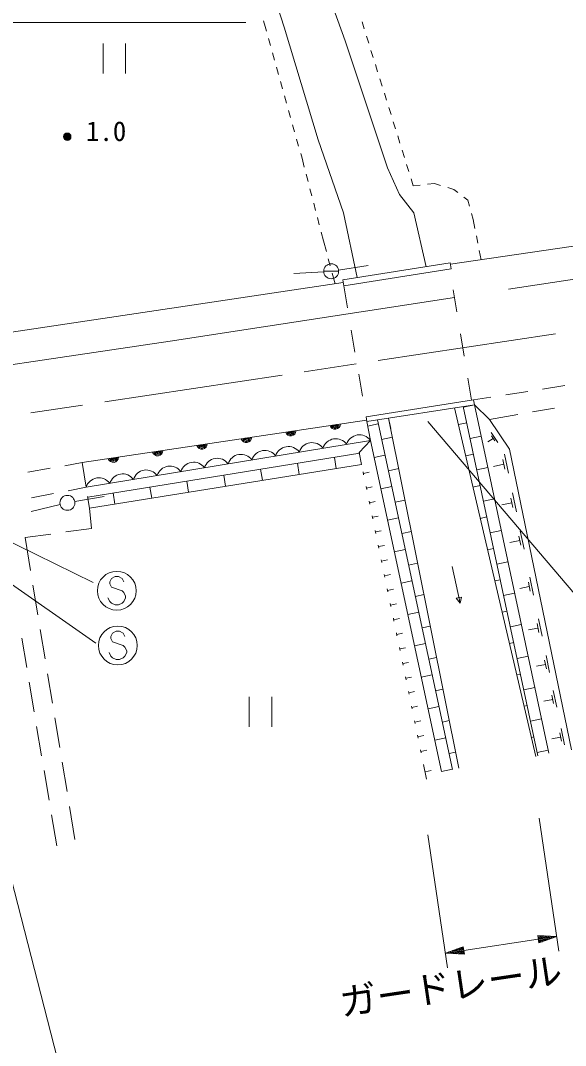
# Model space of a CAD drawing. Units: millimetres, scale not verified. Extents: x 40000 to 680000, y 20000 to 380000.
# Drawn here: x 113854 to 150310, y 244577 to 313183 of the extents above; entities that cross this region are included whole.
import ezdxf
from ezdxf.enums import TextEntityAlignment as Align

# ---------------------------------------------------------------- set-up
doc = ezdxf.new("R2010")
doc.units = ezdxf.units.MM
doc.header["$LTSCALE"] = 1000
doc.linetypes.add('CHAIN', pattern=[18.5, 12, -1.5, 3.5, -1.5])
for name, color, linetype, lineweight in [('M-BGD', 7, 'Continuous', 13), ('M-BMK', 2, 'CHAIN', 13), ('M-STR-HTXT', 7, 'Continuous', 13), ('M-STR-STR1', 1, 'Continuous', 13), ('M-STR-STRC', 7, 'Continuous', 13), ('M-STR-STRD', 7, 'Continuous', 13)]:
    doc.layers.add(name, color=color, linetype=linetype, lineweight=lineweight)
doc.styles.add('ＭＳ ゴシック', font='')
doc.styles.get('ＭＳ ゴシック').set_extended_font_data('MS Gothic')

msp = doc.modelspace()

# ---------------------------------------------------------------- linework, layer by layer
at = {"layer": 'M-BGD'}
for p, q in [((130210, 312785), (130106, 313161)), ((136703, 313092), (136852, 312615)), ((130301, 312464), (130210, 312785)), ((119387, 311641), (119387, 309641)), ((120887, 311641), (120887, 309641)), ((130571, 311501), (130436, 311983)), ((137001, 312138), (137150, 311661)), ((130841, 310539), (130706, 311020)), ((137299, 311183), (137448, 310706)), ((137597, 310229), (137746, 309751)), ((131111, 309576), (130976, 310057)), ((131381, 308613), (131246, 309094)), ((137895, 309274), (138044, 308797)), ((131651, 307650), (131516, 308131)), ((138193, 308319), (138342, 307842)), ((138491, 307365), (138640, 306888)), ((131921, 306687), (131786, 307169)), ((132191, 305724), (132056, 306206)), ((138789, 306410), (138938, 305933)), ((139087, 305456), (139236, 304978)), ((132461, 304762), (132326, 305243)), ((132686, 303959), (132596, 304280)), ((132838, 303374), (132686, 303959)), ((139385, 304501), (139534, 304024)), ((139683, 303547), (139832, 303069)), ((133089, 302406), (132964, 302890)), ((139981, 302592), (140131, 302111)), ((133341, 301438), (133215, 301922)), ((140131, 302111), (140591, 302164)), ((141088, 302220), (141548, 302273)), ((141548, 302273), (141955, 302148)), ((142433, 302002), (142840, 301878)), ((142840, 301878), (143108, 301672)), ((143504, 301367), (143773, 301161)), ((133592, 300470), (133467, 300954)), ((143773, 301161), (143885, 300756)), ((133844, 299503), (133718, 299987)), ((144019, 300274), (144131, 299869)), ((144131, 299869), (144252, 299253)), ((134121, 298434), (133969, 299019)), ((144349, 298762), (144445, 298271)), ((134315, 297719), (134121, 298434)), ((144541, 297781), (144662, 297165)), ((134576, 296754), (134446, 297236)), ((134137, 296398), (135137, 296398)), ((135131, 296473), (137109, 296774)), ((134138, 296367), (132142, 296247)), ((134901, 295557), (134707, 296271)), ((102633, 290729), (135438, 295637)), ((146311, 288125), (147793, 288359)), ((148781, 288515), (150262, 288748)), ((144213, 287468), (143479, 287311)), ((144163, 287787), (145323, 287970)), ((145235, 286486), (144213, 287468)), ((149195, 264133), (144213, 287468)), ((142882, 287259), (148334, 263927)), ((143471, 287351), (148465, 263959)), ((147117, 286814), (145235, 286486)), ((149579, 287243), (148102, 286985)), ((137075, 286041), (137784, 286193)), ((142757, 263052), (137729, 286449)), ((138620, 285873), (138471, 286566)), ((143167, 263129), (138481, 286567)), ((138517, 286351), (138524, 286352)), ((143704, 286260), (143144, 286140)), ((145346, 285600), (145790, 284936)), ((137256, 285078), (118240, 281938)), ((138009, 285142), (138734, 285298)), ((144662, 285365), (143928, 285209)), ((145480, 285209), (145126, 284972)), ((145369, 285375), (145591, 285043)), ((136545, 284213), (118355, 281289)), ((137502, 283934), (138235, 284091)), ((144153, 284157), (143633, 284046)), ((146227, 284160), (146493, 282875)), ((116815, 283384), (117971, 283589)), ((136664, 283472), (118474, 280548)), ((132506, 282804), (132386, 283544)), ((134974, 283200), (134855, 283941)), ((146189, 283482), (145503, 283340)), ((146122, 283803), (146255, 283161)), ((114354, 282946), (115830, 283209)), ((127569, 282010), (127450, 282751)), ((130037, 282407), (129918, 283147)), ((136809, 282771), (136769, 282967)), ((136789, 282869), (137181, 282950)), ((138461, 283040), (139156, 283190)), ((145111, 283263), (144377, 283106)), ((125101, 281613), (124982, 282354)), ((137012, 281792), (136971, 281988)), ((136992, 281890), (137383, 281971)), ((137954, 281832), (138687, 281989)), ((144602, 282055), (144122, 281952)), ((114598, 281241), (116071, 281523)), ((117053, 281711), (118240, 281938)), ((117486, 280983), (119457, 281323)), ((118330, 281319), (118474, 280548)), ((120164, 280820), (120045, 281560)), ((122632, 281217), (122513, 281957)), ((146763, 281563), (147023, 280304)), ((116507, 280783), (114561, 280323)), ((137214, 280812), (137174, 281008)), ((137194, 280910), (137586, 280991)), ((138913, 280938), (139578, 281081)), ((145560, 281160), (144826, 281003)), ((146726, 280899), (146054, 280760)), ((146661, 281214), (146791, 280584)), ((118608, 279185), (118474, 280548)), ((137417, 279833), (137377, 280029)), ((137397, 279931), (137789, 280012)), ((145051, 279952), (144612, 279858)), ((138405, 279730), (139139, 279887)), ((114159, 278575), (115888, 278812)), ((114524, 276368), (114159, 278575)), ((116879, 278948), (118608, 279185)), ((137620, 278854), (137579, 279050)), ((137599, 278952), (137991, 279033)), ((139365, 278836), (139999, 278973)), ((146009, 279057), (145275, 278901)), ((147187, 278679), (147315, 278062)), ((147288, 279021), (147543, 277788)), ((137822, 277875), (137782, 278071)), ((137802, 277973), (138194, 278054)), ((147251, 278371), (146593, 278235)), ((138857, 277628), (139590, 277785)), ((145500, 277849), (145101, 277764)), ((138025, 276895), (137984, 277091)), ((138005, 276993), (138396, 277074)), ((139816, 276734), (140421, 276864)), ((142719, 276628), (143258, 274187)), ((146458, 276955), (145724, 276798)), ((138228, 275916), (138187, 276112)), ((138207, 276014), (138599, 276095)), ((147927, 275926), (148175, 274724)), ((115013, 273408), (114687, 275381)), ((138430, 274937), (138390, 275133)), ((138410, 275035), (138802, 275116)), ((139309, 275526), (140042, 275683)), ((145949, 275747), (145590, 275670)), ((147891, 275292), (147250, 275159)), ((147829, 275592), (147953, 274991)), ((140268, 274632), (140842, 274756)), ((142994, 274513), (143360, 274594)), ((143258, 274187), (142994, 274513)), ((143360, 274594), (143258, 274187)), ((146906, 274852), (146173, 274695)), ((138633, 273958), (138592, 274153)), ((138612, 274056), (139004, 274137)), ((138835, 272978), (138795, 273174)), ((138815, 273076), (139207, 273157)), ((139761, 273424), (140494, 273581)), ((146397, 273644), (146079, 273576)), ((148502, 273141), (148744, 271967)), ((115502, 270448), (115176, 272421)), ((140720, 272530), (141264, 272647)), ((147355, 272749), (146622, 272593)), ((148467, 272521), (147841, 272392)), ((148406, 272815), (148527, 272228)), ((113937, 271851), (114269, 269878)), ((139038, 271999), (138997, 272195)), ((139018, 272097), (139409, 272178)), ((139241, 271020), (139200, 271216)), ((139220, 271118), (139612, 271199)), ((140212, 271322), (140946, 271479)), ((146846, 271542), (146569, 271482)), ((141171, 270428), (141686, 270539)), ((147804, 270647), (147071, 270490)), ((148914, 270370), (149033, 269796)), ((149008, 270689), (149245, 269540)), ((139443, 270041), (139403, 270236)), ((139423, 270139), (139815, 270220)), ((148973, 270083), (148361, 269956)), ((115990, 267488), (115665, 269461)), ((139646, 269061), (139605, 269257)), ((139625, 269159), (140017, 269240)), ((140664, 269220), (141397, 269377)), ((147295, 269439), (147058, 269388)), ((114435, 268892), (114767, 266920)), ((139848, 268082), (139808, 268278)), ((139828, 268180), (140220, 268261)), ((141623, 268326), (142107, 268430)), ((148253, 268544), (147520, 268388)), ((149493, 268341), (149725, 267216)), ((129160, 267905), (129160, 265905)), ((130660, 267905), (130660, 265905)), ((149459, 267747), (148859, 267623)), ((149401, 268029), (149517, 267466)), ((140051, 267103), (140010, 267299)), ((140031, 267201), (140422, 267282)), ((141116, 267118), (141849, 267275)), ((147744, 267336), (147547, 267294)), ((116479, 264528), (116153, 266502)), ((140254, 266124), (140213, 266319)), ((140233, 266221), (140625, 266303)), ((142075, 266224), (142529, 266322)), ((148702, 266442), (147969, 266285)), ((114932, 265934), (115264, 263961)), ((150017, 265799), (150244, 264700)), ((140456, 265144), (140416, 265340)), ((140436, 265242), (140828, 265323)), ((141567, 265016), (142301, 265173)), ((148193, 265234), (148036, 265200)), ((149984, 265219), (149398, 265098)), ((149928, 265494), (150041, 264945)), ((140659, 264165), (140618, 264361)), ((140639, 264263), (141030, 264344)), ((142527, 264122), (142950, 264213)), ((149151, 264339), (148418, 264182)), ((116968, 261568), (116642, 263542)), ((115430, 262975), (115762, 261003)), ((141023, 262402), (140821, 263382)), ((140922, 262892), (141314, 262973)), ((142019, 262914), (142752, 263071)), ((115927, 260017), (116276, 257944)), ((117496, 258375), (117131, 260582))]:
    msp.add_line(p, q, dxfattribs=at)
for points in [[(142616, 296865), (166228, 300326), (175682, 301761), (186222, 303349), (199282, 305197), (199371, 306793), (197721, 319261), (195030, 335263), (193846, 341757)], [(140984, 296700), (140167, 300317), (139216, 301537), (138409, 303331), (135574, 311817), (131951, 321863), (130623, 325415), (129654, 329218)], [(126928, 328428), (129367, 319315), (131502, 312731), (133762, 305197), (135467, 300299), (136386, 295977)], [(118240, 281938), (117971, 283589), (137005, 286441)], [(137019, 286338), (137256, 285078), (142019, 262914)], [(150720, 264376), (146567, 284495), (145235, 286486)], [(136664, 283472), (136503, 284279), (137256, 285078)]]:
    msp.add_lwpolyline(points, dxfattribs=at)
for centre, radius in [((116980, 305403), 250), ((116980, 305403), 204), ((116980, 305403), 159), ((116980, 305403), 114), ((116980, 305403), 68.2), ((116980, 305403), 22.7), ((134637, 296398), 500), ((116994, 280898), 500)]:
    msp.add_circle(centre, radius, dxfattribs=at)
for centre, radius, start, end in [((134897, 286180), 354, 197.32025, 359.72543), ((134897, 286180), 283, 199.54429, 357.50139), ((134897, 286180), 212, 203.29062, 353.75507), ((134897, 286180), 142, 211.00235, 346.04334), ((134897, 286180), 100, 221.32001, 335.72568), ((131930, 285735), 354, 197.32025, 359.72543), ((131930, 285735), 283, 199.54429, 357.50139), ((131930, 285735), 212, 203.29062, 353.75507), ((131930, 285735), 142, 211.00235, 346.04334), ((131930, 285735), 100, 221.32001, 335.72568), ((136528, 284557), 895, 35.55973, 163.18956), ((125997, 284846), 354, 197.32025, 359.72543), ((125997, 284846), 283, 199.54429, 357.50139), ((125997, 284846), 212, 203.29062, 353.75507), ((125997, 284846), 142, 211.00235, 346.04334), ((125997, 284846), 100, 221.32001, 335.72568), ((128964, 285291), 354, 197.32025, 359.72543), ((128964, 285291), 283, 199.54429, 357.50139), ((128964, 285291), 212, 203.29062, 353.75507), ((128964, 285291), 142, 211.00235, 346.04334), ((128964, 285291), 100, 221.32001, 335.72568), ((133359, 284034), 895, 35.55973, 163.18956), ((134944, 284296), 895, 35.55973, 163.18956), ((123030, 284402), 354, 197.32025, 359.72543), ((123030, 284402), 283, 199.54429, 357.50139), ((123030, 284402), 212, 203.29062, 353.75507), ((123030, 284402), 142, 211.00235, 346.04334), ((123030, 284402), 100, 221.32001, 335.72568), ((128605, 283249), 895, 35.55973, 163.18956), ((130190, 283511), 895, 35.55973, 163.18956), ((131774, 283773), 895, 35.55973, 163.18956), ((120063, 283957), 354, 197.32025, 359.72543), ((120063, 283957), 283, 199.54429, 357.50139), ((120063, 283957), 212, 203.29062, 353.75507), ((120063, 283957), 142, 211.00235, 346.04334), ((120063, 283957), 100, 221.32001, 335.72568), ((123851, 282464), 895, 35.55973, 163.18956), ((125436, 282726), 895, 35.55973, 163.18956), ((127020, 282988), 895, 35.55973, 163.18956), ((120682, 281941), 895, 35.55973, 163.18956), ((122266, 282203), 895, 35.55973, 163.18956), ((119097, 281680), 895, 35.55973, 163.18956)]:
    msp.add_arc(centre, radius, start, end, dxfattribs=at)
at = {"layer": 'M-BMK'}
msp.add_line((64605, 279422), (161638, 294003), dxfattribs=at)
at = {"layer": 'M-STR-HTXT'}
for p, q in [((98722, 313054), (128922, 313054)), ((171156, 251045), (141093, 286335)), ((148544, 259784), (149872, 250883)), ((141094, 258673), (142422, 249772)), ((149724, 251872), (148451, 251935)), ((148451, 251935), (148525, 251440)), ((148706, 251922), (148459, 251885)), ((148466, 251836), (148960, 251910)), ((149215, 251897), (148473, 251786)), ((148481, 251737), (149470, 251884)), ((149724, 251872), (148488, 251687)), ((148495, 251638), (149485, 251786)), ((149724, 251872), (148525, 251440)), ((142274, 250761), (143474, 251192)), ((143234, 251106), (143481, 251143)), ((143547, 250698), (143474, 251192)), ((143511, 250945), (148488, 251687)), ((149245, 251699), (148503, 251589)), ((148510, 251539), (149005, 251613)), ((148765, 251527), (148518, 251490)), ((142274, 250761), (143511, 250945)), ((142274, 250761), (143547, 250698)), ((143503, 250995), (142514, 250847)), ((143518, 250896), (142529, 250748)), ((142754, 250933), (143496, 251044)), ((142783, 250736), (143525, 250846)), ((143488, 251094), (142994, 251020)), ((143533, 250797), (143038, 250723)), ((143293, 250711), (143540, 250747))]:
    msp.add_line(p, q, dxfattribs=at)
msp.add_lwpolyline([(107043, 279768), (120954, 225666), (147969, 225666)], dxfattribs=at)
at = {"layer": 'M-STR-STR1'}
for p, q in [((135472, 295421), (135724, 293943)), ((143042, 293684), (142797, 295164)), ((135977, 292464), (136229, 290986)), ((143531, 290724), (143286, 292204)), ((136482, 289507), (136735, 288028)), ((144021, 287764), (143776, 289244))]:
    msp.add_line(p, q, dxfattribs=at)
for points in [[(135408, 295824), (142602, 296954), (142665, 296551), (135472, 295421)], [(136969, 286656), (144163, 287787), (144213, 287468), (137019, 286338)]]:
    msp.add_lwpolyline(points, close=True, dxfattribs=at)
at = {"layer": 'M-STR-STRC'}
for p, q in [((106391, 281598), (118716, 275570)), ((118895, 271516), (106786, 279947)), ((119940, 275841), (119822, 275605)), ((120176, 275959), (119940, 275841)), ((120413, 275959), (120176, 275959)), ((120649, 275841), (120413, 275959)), ((120767, 275605), (120649, 275841)), ((119822, 275605), (119822, 275486)), ((119822, 275486), (119940, 275250)), ((119940, 275250), (120649, 275014)), ((119822, 274305), (119704, 274541)), ((120649, 275014), (120767, 274896)), ((120767, 274896), (120885, 274659)), ((120885, 274541), (120767, 274305)), ((120885, 274659), (120885, 274541)), ((119940, 274186), (119822, 274305)), ((120176, 274068), (119940, 274186)), ((120413, 274068), (120176, 274068)), ((120649, 274186), (120413, 274068)), ((120767, 274305), (120649, 274186)), ((120012, 272181), (119893, 271945)), ((119893, 271945), (119893, 271827)), ((119893, 271827), (120012, 271590)), ((120248, 272300), (120012, 272181)), ((120484, 272300), (120248, 272300)), ((120721, 272181), (120484, 272300)), ((120839, 271945), (120721, 272181)), ((120012, 271590), (120721, 271354)), ((120721, 271354), (120839, 271236)), ((120839, 271236), (120957, 271000)), ((120957, 271000), (120957, 270881)), ((119893, 270645), (119775, 270881)), ((120012, 270527), (119893, 270645)), ((120248, 270409), (120012, 270527)), ((120484, 270409), (120248, 270409)), ((120721, 270527), (120484, 270409)), ((120839, 270645), (120721, 270527)), ((120957, 270881), (120839, 270645))]:
    msp.add_line(p, q, dxfattribs=at)
for centre in [(120294, 275014), (120366, 271354)]:
    msp.add_circle(centre, 1300, dxfattribs=at)
at = {"layer": 'M-STR-STRD'}
for points in [[(199883, 303304), (188850, 301528), (177082, 299842), (161062, 297420), (146495, 295196)], [(142885, 294633), (123873, 291715), (104014, 288773), (78200, 284791), (63312, 282703)]]:
    msp.add_lwpolyline(points, dxfattribs=at)

# ---------------------------------------------------------------- texts
at = {"layer": 'M-BGD', "style": 'ＭＳ ゴシック'}
msp.add_text('1.0', height=1320, dxfattribs=at).set_placement((118236, 304721), align=Align.BOTTOM_LEFT)
at = {"layer": 'M-STR-HTXT', "style": 'ＭＳ ゴシック'}
msp.add_text('ガードレール L=6.0', height=1833, rotation=8.482, dxfattribs=at).set_placement((146545, 247657), align=Align.BOTTOM_CENTER)

doc.saveas('drawing.dxf')
